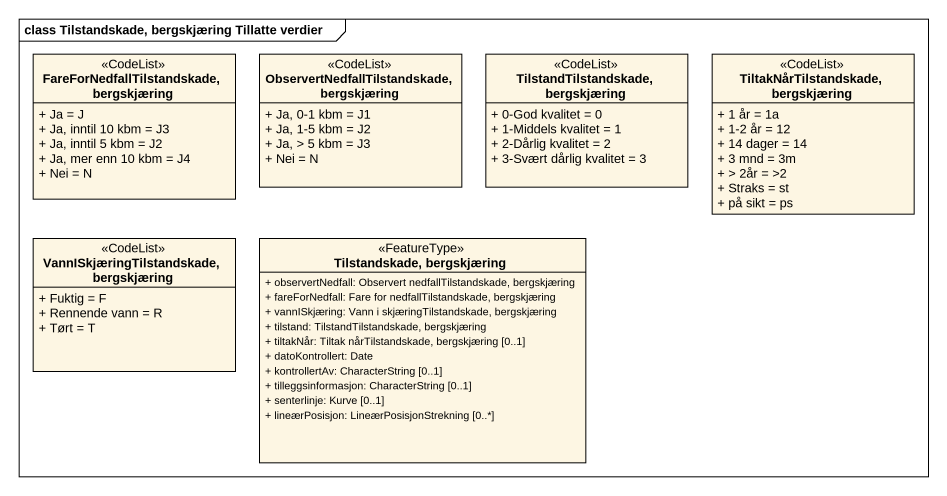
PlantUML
@startuml
mainframe class Tilstandskade, bergskjæring Tillatte verdier
hide circle
hide empty members
skinparam classAttributeIconSize 0
class "FareForNedfallTilstandskade, bergskjæring" as FareForNedfallTilstandskade <<CodeList>> {
  + Ja = J
  + Ja, inntil 10 kbm = J3
  + Ja, inntil 5 kbm = J2
  + Ja, mer enn 10 kbm = J4
  + Nei = N
}
class "ObservertNedfallTilstandskade, bergskjæring" as ObservertNedfallTilstandskad <<CodeList>> {
  + Ja, 0-1 kbm = J1
  + Ja, 1-5 kbm = J2
  + Ja, > 5 kbm = J3
  + Nei = N
}
class "TilstandTilstandskade, bergskjæring" as TilstandTilstandskade <<CodeList>> {
  + 0-God kvalitet = 0
  + 1-Middels kvalitet = 1
  + 2-Dårlig kvalitet = 2
  + 3-Svært dårlig kvalitet = 3
}
class "TiltakNårTilstandskade, bergskjæring" as TiltakNårTilstandskade <<CodeList>> {
  + 1 år = 1a
  + 1-2 år = 12
  + 14 dager = 14
  + 3 mnd = 3m
  + > 2år = >2
  + Straks = st
  + på sikt = ps
}
class "VannISkjæringTilstandskade, bergskjæring" as VannISkjæringTilstandskade <<CodeList>> {
  + Fuktig = F
  + Rennende vann = R
  + Tørt = T
}
class "Tilstandskade, bergskjæring" as Tilstandskade_bergskjæring <<FeatureType>> {
  + observertNedfall: Observert nedfallTilstandskade, bergskjæring
  + fareForNedfall: Fare for nedfallTilstandskade, bergskjæring
  + vannISkjæring: Vann i skjæringTilstandskade, bergskjæring
  + tilstand: TilstandTilstandskade, bergskjæring
  + tiltakNår: Tiltak nårTilstandskade, bergskjæring [0..1]
  + datoKontrollert: Date
  + kontrollertAv: CharacterString [0..1]
  + tilleggsinformasjon: CharacterString [0..1]
  + senterlinje: Kurve [0..1]
  + lineærPosisjon: LineærPosisjonStrekning [0..*]
}
@enduml
